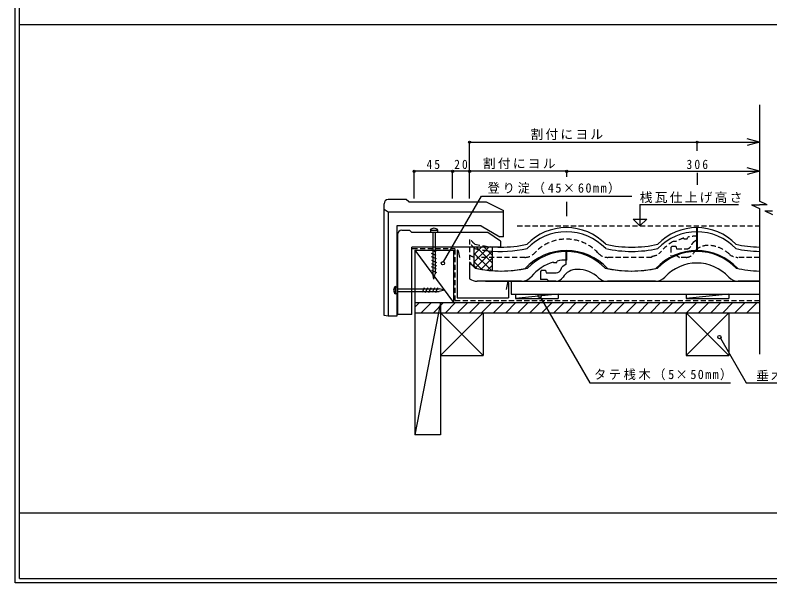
# Model space of a CAD drawing. Units: millimetres, scale not verified. Extents: x -1610 to 380, y -1195 to 1589.
# Drawn here: x -1610 to -725, y 239 to 905 of the extents above; entities that cross this region are included whole.
import ezdxf

# ---------------------------------------------------------------- set-up
doc = ezdxf.new("R2010")
doc.units = ezdxf.units.MM
doc.header["$LTSCALE"] = 5
doc.header["$PDMODE"] = 32
doc.header["$PDSIZE"] = 2.5
doc.linetypes.add('DASHED1', pattern=[1.8, 1.2, -0.6])
for name, color, linetype in [('4-0', 7, 'Continuous'), ('4-1', 4, 'Continuous'), ('4-2', 7, 'DASHED1'), ('4-3', 6, 'Continuous'), ('4-4', 6, 'DASHED1'), ('4-5', 2, 'Continuous'), ('4-6', 3, 'Continuous'), ('4-7', 7, 'Continuous')]:
    doc.layers.add(name, color=color, linetype=linetype)
doc.styles.add('ＭＳ ゴシック', font='')
doc.styles.get('ＭＳ ゴシック').set_extended_font_data('MS Gothic')

msp = doc.modelspace()

# ---------------------------------------------------------------- linework, layer by layer
at = {"layer": '4-0'}
for p, q in [((-1610.242, 238.887), (-1610.242, 1588.887)), ((-737.264, 799.748), (-737.264, 686.883)), ((-1077.112, 721.905), (-1077.112, 756.062)), ((-1077.112, 756.062), (-810.286, 756.062)), ((-810.286, 756.062), (-737.264, 756.062)), ((-810.286, 745.859), (-810.286, 756.062)), ((-737.264, 756.062), (-751.753, 759.944)), ((-737.264, 756.062), (-751.753, 752.18)), ((-1077.112, 692.499), (-1077.112, 721.905)), ((-1077.112, 689.982), (-1077.112, 721.905)), ((-963.286, 721.905), (-1077.112, 721.905)), ((-963.286, 721.905), (-737.264, 721.905)), ((-963.286, 715.5), (-963.286, 721.905)), ((-810.286, 720.095), (-810.286, 706.106)), ((-737.264, 721.905), (-751.753, 725.787)), ((-737.264, 721.905), (-751.753, 718.023)), ((-963.286, 669.198), (-963.286, 686.062)), ((-877.464, 682.855), (-877.464, 657.815)), ((-877.464, 682.855), (-761.731, 682.855)), ((-746.366, 682.6), (-737.264, 682.6)), ((-728.162, 682.6), (-737.264, 686.883)), ((-728.162, 682.6), (-737.264, 682.6)), ((-730.87, 675.626), (-721.768, 675.626)), ((-730.87, 675.626), (-721.768, 671.343)), ((-885.52, 665.872), (-869.408, 665.872)), ((-1123.446, 652.994), (-1114.446, 652.994)), ((-1122.946, 652.994), (-1122.946, 650.495)), ((-1122.945, 650.495), (-1114.946, 650.495)), ((-1120.446, 650.495), (-1120.446, 601.495)), ((-1117.446, 650.495), (-1117.446, 601.495)), ((-1114.946, 652.994), (-1114.946, 650.495)), ((-1116.405, 627.073), (-1122.188, 629.551)), ((-1054.636, 632.899), (-1072.166, 615.369)), ((-1071.606, 632.899), (-1072.113, 632.393)), ((-1063.121, 632.899), (-1072.113, 623.908)), ((-1072.113, 632.899), (-1072.113, 611.13)), ((-1069.073, 632.899), (-1050.753, 614.58)), ((-1060.101, 632.899), (-1050.753, 623.552)), ((-1050.753, 632.899), (-1050.753, 605.698)), ((-1116.24, 623.063), (-1122.022, 625.541)), ((-1116.075, 619.053), (-1121.857, 621.532)), ((-1072.113, 626.01), (-1051.993, 605.892)), ((-1050.753, 628.297), (-1069.984, 609.066)), ((-1050.753, 619.812), (-1063.691, 606.873)), ((-1121.692, 617.522), (-1115.875, 615.029)), ((-1121.69, 613.582), (-1115.874, 611.09)), ((-1072.113, 616.081), (-1062.745, 606.715)), ((-1050.753, 611.327), (-1055.742, 606.337)), ((-1116.075, 607.237), (-1121.857, 609.715)), ((-1121.692, 605.705), (-1115.875, 603.212)), ((-1118.946, 595.495), (-1120.446, 601.495)), ((-1118.946, 595.495), (-1117.446, 601.495)), ((-1164.253, 577.94), (-1164.253, 586.941)), ((-1164.253, 586.441), (-1161.753, 586.441)), ((-1130.312, 585.312), (-1132.79, 579.53)), ((-1128.78, 579.695), (-1126.288, 585.511)), ((-1124.841, 579.695), (-1122.349, 585.512)), ((-1118.496, 585.312), (-1120.974, 579.53)), ((-1116.964, 579.695), (-1114.471, 585.511)), ((-1164.253, 578.44), (-1161.753, 578.44)), ((-1161.753, 583.94), (-1112.754, 583.94)), ((-1161.753, 580.94), (-1112.754, 580.94)), ((-1106.753, 582.44), (-1112.754, 583.94)), ((-1106.753, 582.44), (-1112.754, 580.94)), ((-1141.237, 562.531), (-1135.952, 567.815)), ((-1133.809, 555.816), (-1121.809, 567.815)), ((-1119.667, 555.816), (-1107.667, 567.816)), ((-1105.525, 555.816), (-1093.525, 567.816)), ((-1091.382, 555.816), (-1079.382, 567.816)), ((-1077.24, 555.816), (-1065.24, 567.817)), ((-1063.098, 555.817), (-1051.097, 567.817)), ((-1048.955, 555.817), (-1036.955, 567.817)), ((-1034.812, 555.817), (-1022.813, 567.817)), ((-1020.67, 555.818), (-1008.67, 567.817)), ((-1006.528, 555.818), (-994.528, 567.817)), ((-992.385, 555.818), (-980.385, 567.818)), ((-978.243, 555.818), (-966.243, 567.818)), ((-964.101, 555.818), (-952.101, 567.819)), ((-949.958, 555.819), (-937.958, 567.819)), ((-935.816, 555.819), (-923.816, 567.819)), ((-921.673, 555.819), (-909.673, 567.819)), ((-907.531, 555.819), (-895.531, 567.82)), ((-893.388, 555.82), (-881.388, 567.82)), ((-879.246, 555.82), (-867.246, 567.82)), ((-865.104, 555.82), (-853.104, 567.82)), ((-850.961, 555.821), (-838.961, 567.82)), ((-836.819, 555.821), (-824.819, 567.82)), ((-822.676, 555.821), (-810.677, 567.821)), ((-808.534, 555.821), (-796.534, 567.821)), ((-794.392, 555.821), (-782.391, 567.822)), ((-780.249, 555.822), (-768.249, 567.822)), ((-766.106, 555.822), (-754.107, 567.822)), ((-751.964, 555.822), (-739.964, 567.822)), ((379.758, 238.887), (-1610.242, 238.887))]:
    msp.add_line(p, q, dxfattribs=at)
at = {"layer": '4-0', "color": 2}
for q in [(-1605.242, 1583.887), (374.758, 243.887)]:
    msp.add_line((-1605.242, 243.887), q, dxfattribs=at)
at = {"layer": '4-0', "color": 4}
for p, q in [((374.758, 893.848), (-1605.242, 893.848)), ((-1605.242, 321.247), (374.758, 321.247))]:
    msp.add_line(p, q, dxfattribs=at)
at = {"layer": '4-0'}
for points in [[(-1107.636, 615.809), (-1063.219, 692.743), (-886.765, 692.743)], [(-746.366, 682.6), (-737.264, 678.317), (-737.264, 507.438)], [(-885.52, 665.872), (-877.464, 657.815), (-869.408, 665.872)], [(-994.193, 573.931), (-936.268, 473.602), (-771.321, 473.602)], [(-782.888, 525.956), (-752.658, 473.597), (-692.511, 473.597)]]:
    msp.add_lwpolyline(points, dxfattribs=at)
for centre in [(-1108.486, 613.998), (-995.043, 575.742), (-784.225, 527.371)]:
    msp.add_circle(centre, 2, dxfattribs=at)
for centre, start, end in [((-1118.946, 648.931), 42.07719, 137.92281), ((-1160.19, 582.44), 132.07719, 227.92281)]:
    msp.add_arc(centre, 6.063, start, end, dxfattribs=at)
at = {"layer": '4-1'}
for p, q in [((-1151.553, 688.9), (-1172.553, 688.9)), ((-1148.553, 685.899), (-1151.553, 688.9)), ((-1148.553, 685.899), (-1057.553, 685.899)), ((-1057.553, 685.899), (-1037.553, 675.899)), ((-1172.553, 673.899), (-1177.553, 676.899)), ((-1037.553, 673.899), (-1172.553, 673.899)), ((-1037.553, 644.899), (-1037.553, 675.899)), ((-1063.553, 657.899), (-1041.554, 644.899)), ((-811.113, 655.857), (-811.113, 628.786)), ((-810.286, 655.857), (-810.286, 628.785)), ((-1037.553, 644.899), (-1041.554, 644.899)), ((-1141.237, 629.441), (-1096.236, 567.816)), ((-1141.237, 629.441), (-1141.237, 412.816)), ((-1058.467, 592.825), (-737.264, 592.825)), ((-1028.468, 592.825), (-1028.468, 577.815)), ((-1028.468, 577.815), (-737.264, 577.815)), ((-973.235, 577.826), (-1023.236, 572.826)), ((-1023.236, 577.826), (-1023.236, 572.826)), ((-973.235, 577.826), (-973.235, 572.826)), ((-773.238, 577.815), (-823.238, 572.815)), ((-823.238, 577.815), (-823.238, 572.815)), ((-773.238, 577.815), (-773.238, 572.815)), ((-1111.236, 567.816), (-1141.237, 412.816)), ((-1141.237, 567.816), (-737.264, 567.816)), ((-1111.236, 567.816), (-1111.236, 412.816)), ((-1023.236, 572.826), (-973.235, 572.826)), ((-823.238, 572.815), (-773.238, 572.815)), ((-1162.554, 551.899), (-1172.553, 551.899)), ((-1141.237, 555.815), (-737.264, 555.815)), ((-1111.236, 555.815), (-1061.237, 505.815)), ((-1061.237, 555.815), (-1061.237, 505.815)), ((-823.238, 555.815), (-773.238, 505.816)), ((-823.238, 555.815), (-823.238, 505.816)), ((-773.238, 555.815), (-773.238, 505.816)), ((-1111.236, 412.816), (-1141.237, 412.816))]:
    msp.add_line(p, q, dxfattribs=at)
for points in [[(-1172.553, 673.899), (-1172.553, 551.899), (-1177.553, 552.725), (-1177.553, 683.899)], [(-1063.553, 657.899), (-1162.554, 657.899), (-1162.554, 551.899)], [(-1141.237, 629.441), (-1096.236, 629.441), (-1096.236, 567.816)], [(-1061.237, 555.815), (-1111.236, 505.815), (-1061.237, 505.815)], [(-773.238, 555.815), (-823.238, 505.816), (-773.238, 505.816)]]:
    msp.add_lwpolyline(points, dxfattribs=at)
for centre, radius, start, end in [((-1172.553, 683.899), 5, 90, 180), ((-963.7, 591.684), 64.173, 44.04854, 135.95142), ((-810.286, 591.684), 64.173, 90, 135.95134), ((-811.113, 591.684), 64.173, 44.04858, 90), ((-963.7, 586.67), 64.173, 44.04858, 135.95134), ((-810.286, 586.67), 64.173, 90, 135.95134), ((-811.113, 586.67), 64.173, 44.04858, 90), ((-1040.406, 768.294), 140.378, 263.7236, 282.58318), ((-1040.406, 773.308), 140.378, 269.85838, 282.58315), ((-963.7, 562.607), 66.178, 42.99934, 137.00061), ((-886.994, 773.308), 140.378, 257.41678, 282.58318), ((-886.994, 768.294), 140.378, 257.41678, 282.58318), ((-810.286, 562.607), 66.178, 90, 137.00056), ((-811.113, 562.607), 66.178, 42.99933, 90), ((-734.406, 773.308), 140.378, 257.41678, 268.83345), ((-734.406, 768.294), 140.378, 257.41678, 268.83345), ((-1040.406, 745.234), 140.378, 258.36688, 281.63307), ((-886.994, 745.234), 140.378, 258.36685, 281.63315)]:
    msp.add_arc(centre, radius, start, end, dxfattribs=at)
at = {"layer": '4-2'}
for p, q in [((-1021.271, 657.815), (-737.713, 657.815)), ((-1077.112, 641.865), (-1077.112, 615.328)), ((-835.353, 639.678), (-838.457, 639.678)), ((-825.828, 642.821), (-826.01, 643.497)), ((-825.828, 642.821), (-821.818, 642.821)), ((-821.818, 642.821), (-821.316, 644.695)), ((-811.113, 640.951), (-814.951, 638.264)), ((-839.69, 633.932), (-841.195, 632.428)), ((-841.195, 632.428), (-841.195, 622.902)), ((-839.69, 633.932), (-835.178, 633.932)), ((-835.178, 633.932), (-834.372, 630.924)), ((-834.372, 630.924), (-822.748, 630.924)), ((-1012.229, 620.897), (-1068.584, 620.897)), ((-863.872, 620.897), (-915.17, 620.897)), ((-863.468, 622.401), (-863.872, 620.897)), ((-833.173, 622.902), (-841.195, 622.902)), ((-833.173, 622.902), (-831.167, 620.897)), ((-823.145, 620.897), (-831.167, 620.897)), ((-737.264, 620.897), (-762.584, 620.897))]:
    msp.add_line(p, q, dxfattribs=at)
for centre, radius, start, end in [((-1117.112, 591.684), 64.173, 44.04858, 51.44115), ((-963.7, 591.684), 50.636, 42.36153, 137.63818), ((-810.286, 591.684), 55.65, 120.4104, 140.2357), ((-810.286, 591.684), 54.146, 106.88054, 117.57799), ((-810.286, 591.684), 54.146, 90, 101.75305), ((-812.075, 634.157), 5.013, 124.99998, 165.38205), ((-1117.112, 586.67), 64.173, 44.04869, 51.44115), ((-822.748, 636.94), 6.016, 270, 345.38205), ((-798.078, 615.562), 19.374, 132.28568, 148.49762), ((-798.078, 615.562), 19.374, 90, 132.28568), ((-798.078, 598.084), 36.851, 46.66095, 90), ((-1068.584, 635.938), 15.04, 235.4557, 270), ((-1012.229, 635.938), 15.04, 270, 317.63824), ((-915.17, 635.938), 15.04, 222.36171, 270), ((-863.468, 635.938), 13.536, 270, 320.23572), ((-823.145, 630.924), 10.027, 270, 328.49763), ((-762.584, 635.938), 15.04, 226.84247, 270)]:
    msp.add_arc(centre, radius, start, end, dxfattribs=at)
at = {"layer": '4-3'}
for p, q in [((-1161.753, 647.9), (-1161.753, 553.9)), ((-1040.753, 639.9), (-1055.752, 649.899)), ((-1040.753, 639.9), (-1040.753, 632.899)), ((-1144.753, 553.9), (-1144.753, 632.899)), ((-1040.753, 632.899), (-1144.753, 632.899)), ((-964.113, 612.88), (-964.113, 627.786)), ((-963.287, 617.759), (-963.287, 627.786)), ((-1077.112, 614.121), (-1077.112, 595.773)), ((-978.828, 614.751), (-979.01, 615.426)), ((-978.828, 614.751), (-974.817, 614.751)), ((-974.817, 614.751), (-974.315, 616.624)), ((-964.113, 612.88), (-967.951, 610.193)), ((-992.69, 605.861), (-988.178, 605.861)), ((-986.173, 594.832), (-994.194, 594.832)), ((-986.173, 594.832), (-984.167, 592.826)), ((-1016.468, 592.826), (-1068.171, 592.826)), ((-976.145, 592.826), (-984.167, 592.826)), ((-859.229, 592.826), (-915.584, 592.826)), ((-737.264, 592.825), (-762.171, 592.825)), ((-1144.753, 553.9), (-1161.753, 553.9))]:
    msp.add_line(p, q, dxfattribs=at)
for points in [[(-992.69, 605.861), (-994.194, 604.357), (-994.194, 594.832)], [(-988.178, 605.861), (-987.372, 602.853), (-975.748, 602.853)]]:
    msp.add_lwpolyline(points, dxfattribs=at)
for centre, radius, start, end in [((-1156.753, 647.9), 5, 90, 180), ((-963.287, 563.613), 64.173, 90, 135.95134), ((-964.113, 563.613), 64.173, 44.04858, 90), ((-810.7, 563.613), 64.173, 44.04858, 135.95134), ((-1116.7, 563.613), 64.173, 44.04858, 51.91087), ((-963.287, 563.613), 54.146, 106.88054, 140.23477), ((-963.287, 563.613), 54.146, 90, 101.75305), ((-810.7, 563.613), 50.636, 42.36266, 137.63788), ((-1039.993, 745.237), 140.378, 257.41678, 282.58318), ((-975.748, 608.869), 6.016, 270, 345.38205), ((-965.075, 606.086), 5.013, 124.99998, 165.38205), ((-951.078, 587.49), 19.374, 90, 148.49762), ((-951.078, 570.013), 36.851, 46.84285, 90), ((-887.406, 745.237), 140.378, 257.41678, 282.58318), ((-733.993, 745.236), 140.378, 257.41678, 268.66469), ((-1068.171, 607.867), 15.04, 233.52534, 270), ((-1016.468, 607.867), 15.04, 270, 320.23572), ((-976.145, 602.853), 10.027, 270, 328.49763), ((-915.584, 607.867), 15.04, 226.84247, 270), ((-859.229, 607.867), 15.04, 270, 317.63824), ((-762.171, 607.867), 15.04, 222.36171, 270)]:
    msp.add_arc(centre, radius, start, end, dxfattribs=at)
at = {"layer": '4-4'}
for p, q in [((-1144.124, 631.137), (-1094.062, 631.137)), ((-1094.062, 570.316), (-1094.062, 631.137)), ((-1094.062, 570.316), (-737.264, 570.316))]:
    msp.add_line(p, q, dxfattribs=at)
at = {"layer": '4-6'}
for p, q in [((-1090.494, 628.464), (-1088.849, 620.648)), ((-1032.815, 590.869), (-1034.46, 583.053)), ((-1031.467, 591.074), (-1031.467, 573.315))]:
    msp.add_line(p, q, dxfattribs=at)
msp.add_lwpolyline([(-1091.841, 628.67), (-1091.841, 573.315), (-1031.467, 573.315)], dxfattribs=at)
for centre, start, end in [((-1091.165, 628.583), 349.94261, 172.69952), ((-1032.143, 590.987), 7.30048, 190.05739)]:
    msp.add_arc(centre, 0.681, start, end, dxfattribs=at)
at = {"layer": '4-7'}
for p, q in [((-1142.113, 689.982), (-1142.113, 721.905)), ((-1077.112, 721.905), (-1097.113, 721.905))]:
    msp.add_line(p, q, dxfattribs=at)
at = {"layer": '4-7', "color": 6}
msp.add_line((-1156.753, 652.901), (-1147.754, 652.901), dxfattribs=at)
at = {"layer": '4-7'}
msp.add_lwpolyline([(-1097.113, 689.982), (-1097.113, 721.905), (-1142.113, 721.905)], dxfattribs=at)
at = {"layer": '4-7', "color": 6}
msp.add_lwpolyline([(-1055.752, 649.899), (-1144.753, 649.899), (-1147.754, 652.9)], dxfattribs=at)
at = {"layer": '4-7', "linetype": 'DASHED1'}
for centre, radius, start, end in [((-1040.406, 773.308), 140.378, 257.41678, 269.85838), ((-1040.406, 768.294), 140.378, 257.41678, 263.7236), ((-1117.112, 562.607), 66.178, 42.99933, 52.81215)]:
    msp.add_arc(centre, radius, start, end, dxfattribs=at)
at = {"layer": '4-7'}
for p in [(-1077.112, 756.062), (-810.286, 756.062), (-1142.113, 721.905), (-1097.113, 721.905), (-1077.112, 721.905), (-963.286, 721.905)]:
    msp.add_point(p, dxfattribs=at)

# ---------------------------------------------------------------- texts
at = {"layer": '4-5', "char_height": 11, "attachment_point": 7, "style": 'ＭＳ ゴシック'}
for s, insert in [('\\T1.17;割付にヨル', (-1005.786, 758.562)), ('\\T1.17;割付にヨル', (-1061.583, 724.405)), ('\\T1.38;\\W0.9;306', (-822.787, 724.405)), ('\\T1.24;\\W0.95;登り淀（45×60mm）', (-1056.069, 695.432)), ('\\T1.17;桟瓦仕上げ高さ', (-877.549, 684.63)), ('\\T1.22;\\W0.95;タテ桟木（5×50mm）', (-931.222, 476.657)), ('\\T1.17;垂木', (-741.019, 475.329))]:
    msp.add_mtext(s, dxfattribs=dict(at, insert=insert))
at = {"layer": '4-7', "color": 2, "char_height": 11, "attachment_point": 7, "style": 'ＭＳ ゴシック'}
for s, insert in [('\\T1.36;\\W0.9;45', (-1127.737, 724.405)), ('\\T1.36;\\W0.9;20', (-1095.238, 724.405))]:
    msp.add_mtext(s, dxfattribs=dict(at, insert=insert))

doc.saveas('drawing.dxf')
